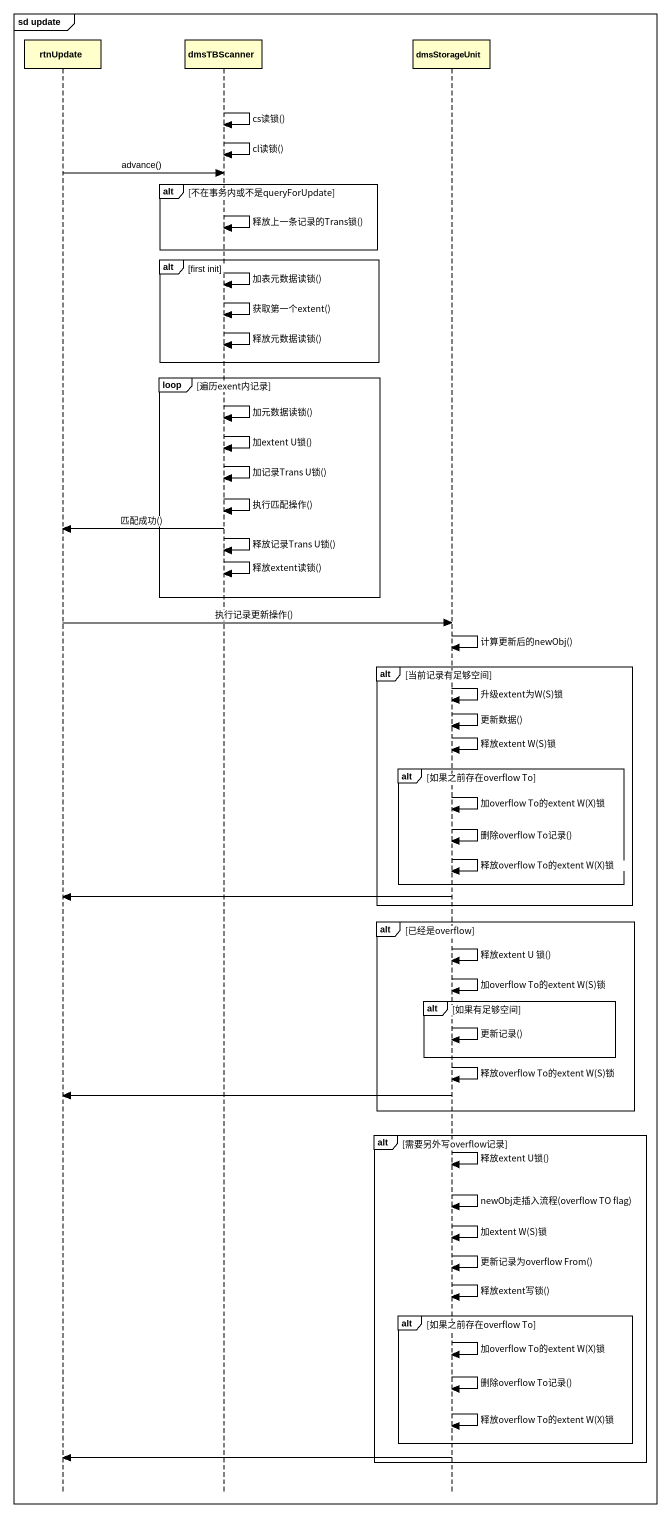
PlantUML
@startuml
mainframe sd update
hide footbox
participant rtnUpdate
participant dmsTBScanner
participant dmsStorageUnit

dmsTBScanner -> dmsTBScanner : cs读锁()
dmsTBScanner -> dmsTBScanner : cl读锁()
rtnUpdate -> dmsTBScanner : advance()
alt 不在事务内或不是queryForUpdate
  dmsTBScanner -> dmsTBScanner : 释放上一条记录的Trans锁()
end
alt first init
  dmsTBScanner -> dmsTBScanner : 加表元数据读锁()
  dmsTBScanner -> dmsTBScanner : 获取第一个extent()
  dmsTBScanner -> dmsTBScanner : 释放元数据读锁()
end
loop 遍历exent内记录
  dmsTBScanner -> dmsTBScanner : 加元数据读锁()
  dmsTBScanner -> dmsTBScanner : 加extent U锁()
  dmsTBScanner -> dmsTBScanner : 加记录Trans U锁()
  dmsTBScanner -> dmsTBScanner : 执行匹配操作()
  dmsTBScanner -> rtnUpdate : 匹配成功()
  dmsTBScanner -> dmsTBScanner : 释放记录Trans U锁()
  dmsTBScanner -> dmsTBScanner : 释放extent读锁()
end
rtnUpdate -> dmsStorageUnit : 执行记录更新操作()
dmsStorageUnit -> dmsStorageUnit : 计算更新后的newObj()
alt 当前记录有足够空间
  dmsStorageUnit -> dmsStorageUnit : 升级extent为W(S)锁
  dmsStorageUnit -> dmsStorageUnit : 更新数据()
  dmsStorageUnit -> dmsStorageUnit : 释放extent W(S)锁
  alt 如果之前存在overflow To
    dmsStorageUnit -> dmsStorageUnit : 加overflow To的extent W(X)锁
    dmsStorageUnit -> dmsStorageUnit : 删除overflow To记录()
    dmsStorageUnit -> dmsStorageUnit : 释放overflow To的extent W(X)锁
  end
  dmsStorageUnit -> rtnUpdate
end
alt 已经是overflow
  dmsStorageUnit -> dmsStorageUnit : 释放extent U 锁()
  dmsStorageUnit -> dmsStorageUnit : 加overflow To的extent W(S)锁
  alt 如果有足够空间
    dmsStorageUnit -> dmsStorageUnit : 更新记录()
  end
  dmsStorageUnit -> dmsStorageUnit : 释放overflow To的extent W(S)锁
  dmsStorageUnit -> rtnUpdate
end
alt 需要另外写overflow记录
  dmsStorageUnit -> dmsStorageUnit : 释放extent U锁()
  dmsStorageUnit -> dmsStorageUnit : newObj走插入流程(overflow TO flag)
  dmsStorageUnit -> dmsStorageUnit : 加extent W(S)锁
  dmsStorageUnit -> dmsStorageUnit : 更新记录为overflow From()
  dmsStorageUnit -> dmsStorageUnit : 释放extent写锁()
  alt 如果之前存在overflow To
    dmsStorageUnit -> dmsStorageUnit : 加overflow To的extent W(X)锁
    dmsStorageUnit -> dmsStorageUnit : 删除overflow To记录()
    dmsStorageUnit -> dmsStorageUnit : 释放overflow To的extent W(X)锁
  end
  dmsStorageUnit -> rtnUpdate
end
@enduml
